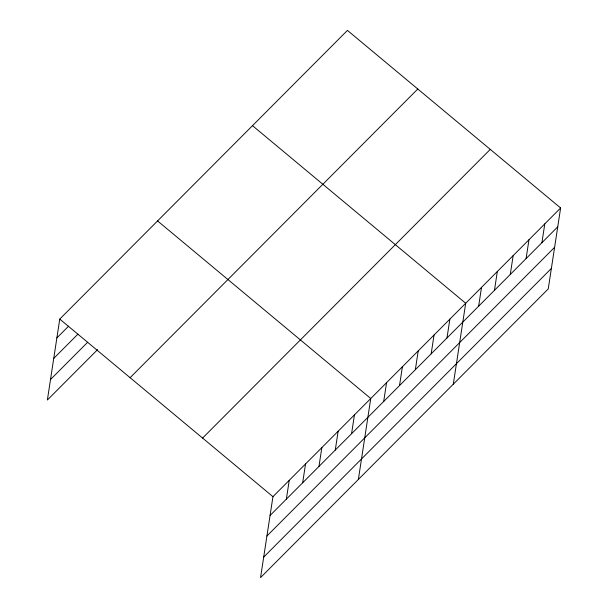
<?xml version="1.0" encoding="UTF-8"?>
<svg xmlns="http://www.w3.org/2000/svg" width="608" height="608" viewBox="0 0 608 608"><rect width="100%" height="100%" fill="white"/><g stroke="black" fill="none" stroke-linecap="round" stroke-linejoin="round"><path stroke-width="0.91" d="M560.622 207.989L272.946 496.668L260.558 577.6L548.241 288.914L560.622 207.989L347.442 30.4L59.759 319.086L47.378 400.011L97.584 349.63M286.36 499.145L289.241 480.312M302.662 482.79L305.543 463.95M318.964 466.427L321.845 447.594M335.266 450.072L338.147 431.239M351.568 433.709L354.449 414.876M358.37 479.446L370.751 398.521L157.571 220.932M383.694 401.478L386.574 382.637M399.517 385.594L402.397 366.761M415.34 369.717L418.22 350.884M431.163 353.841L434.044 335.008M446.986 337.964L449.867 319.132M453.302 384.18L465.69 303.255L252.51 125.666M478.633 306.212L481.513 287.371M494.448 290.328L497.336 271.495M510.272 274.451L513.16 255.618M526.095 258.575L528.975 239.742M541.918 242.698L544.798 223.866M56.878 337.919L68.613 326.139M53.74 358.408L77.87 334.195M50.51 379.521L87.681 342.22M130.112 377.69L417.795 89.004M202.593 438.064L490.276 149.386M270.058 515.508L557.741 226.822M266.927 535.998L554.602 247.312M263.697 557.11L551.372 268.424M59.759 319.086L272.946 496.668"/></g></svg>
